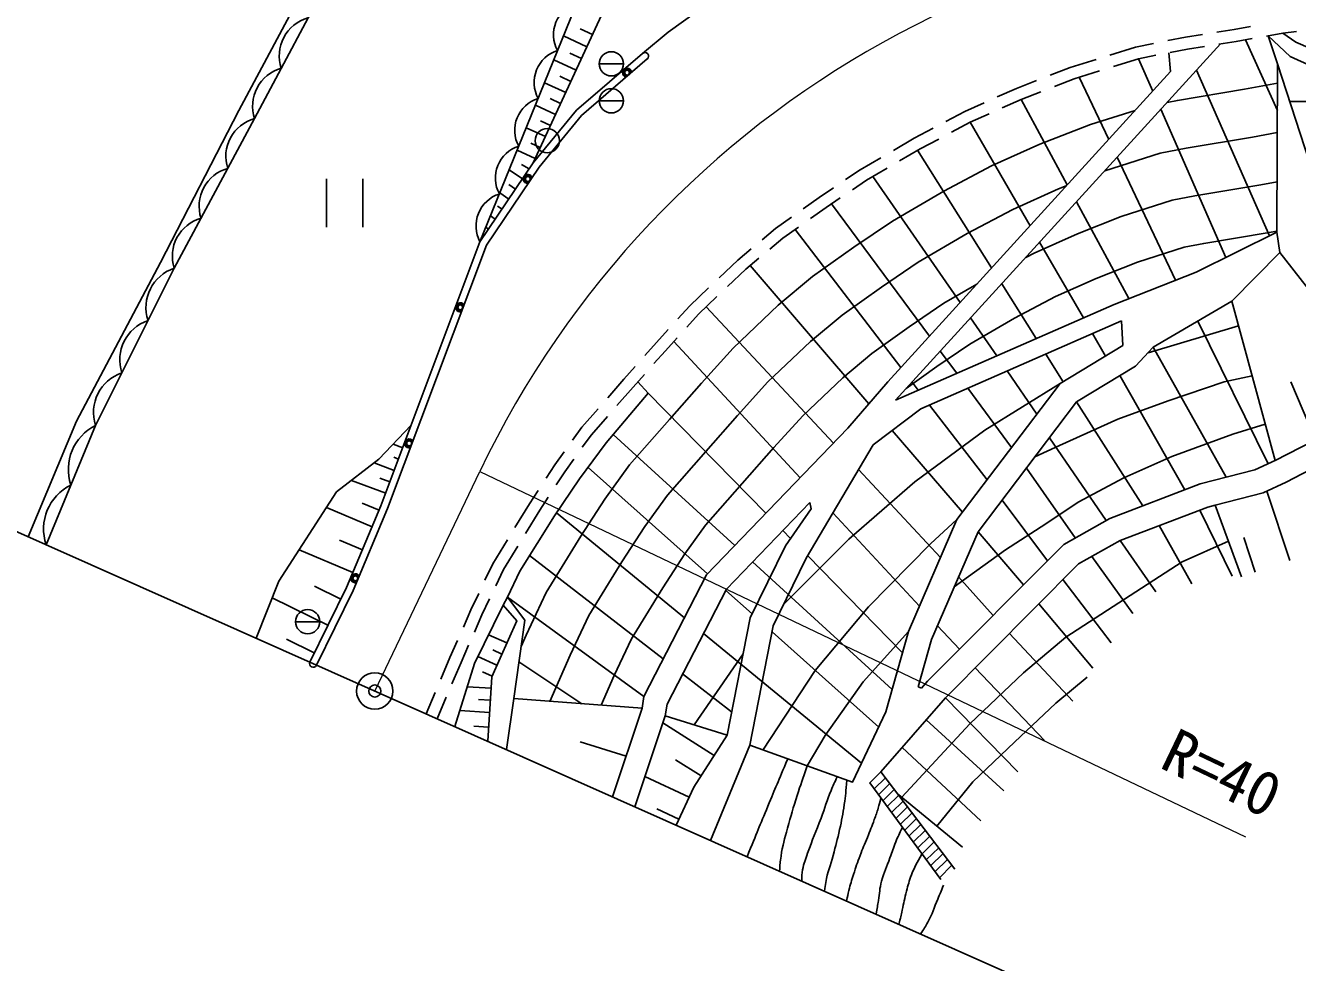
# Model space of a CAD drawing. Units: millimetres, scale not verified. Extents: x 40000 to 680000, y 20000 to 380000.
# Drawn here: x 74653 to 127130, y 245227 to 283907 of the extents above; entities that cross this region are included whole.
import ezdxf
from ezdxf.enums import TextEntityAlignment as Align

# ---------------------------------------------------------------- set-up
doc = ezdxf.new("R2010")
doc.units = ezdxf.units.MM
doc.header["$LTSCALE"] = 1000
doc.header["$PDMODE"] = 32
doc.header["$PDSIZE"] = 500
for name, color, linetype, lineweight in [('M-BGD', 7, 'Continuous', 25), ('M-BMK', 2, 'Continuous', 13), ('M-BMK-OTRS', 5, 'Continuous', 25), ('M-BMK-SRVR', 3, 'Continuous', 25), ('M-STR-HTXT', 7, 'Continuous', 13), ('M-STR-STRC', 7, 'Continuous', 25)]:
    doc.layers.add(name, color=color, linetype=linetype, lineweight=lineweight)
doc.layers.add('M-OTRS', color=6, linetype='Continuous')
doc.styles.add('ＭＳ ゴシック', font='')
doc.styles.get('ＭＳ ゴシック').set_extended_font_data('MS Gothic')

msp = doc.modelspace()

# ---------------------------------------------------------------- linework, layer by layer
at = {"layer": 'M-BGD'}
for p, q in [((97811, 283025), (96845, 283471)), ((98045, 283532), (97538, 283766)), ((122506, 283425), (121773, 283279)), ((123212, 283534), (122506, 283425)), ((124510, 283736), (123805, 283627)), ((125185, 283857), (124510, 283736)), ((126522, 283589), (125853, 283469)), ((127088, 283652), (126522, 283589)), ((123951, 283143), (110549, 268444)), ((120451, 283016), (119389, 282686)), ((121184, 283162), (120451, 283016)), ((122593, 282932), (121878, 282790)), ((123296, 283042), (122593, 282932)), ((124593, 283243), (123889, 283134)), ((125262, 283363), (124593, 283243)), ((126297, 280392), (124989, 283314)), ((97365, 282059), (96445, 282483)), ((97588, 282542), (97105, 282765)), ((118816, 282507), (117753, 282177)), ((120574, 282531), (119533, 282207)), ((121289, 282673), (120574, 282531)), ((121160, 281195), (120574, 282531)), ((121816, 282778), (121893, 281999)), ((97153, 281598), (96693, 281811)), ((98324, 282322), (99324, 282322)), ((121893, 281999), (110226, 269202)), ((117753, 282177), (116922, 281851)), ((118960, 282029), (117919, 281704)), ((125972, 275221), (122966, 282064)), ((96941, 281138), (96064, 281543)), ((115532, 281307), (114743, 280955)), ((116363, 281633), (115532, 281307)), ((117919, 281704), (117101, 281385)), ((119339, 279198), (118119, 281767)), ((96731, 280684), (96293, 280886)), ((98324, 280796), (99324, 280796)), ((115725, 280846), (114950, 280499)), ((116543, 281166), (115725, 280846)), ((117630, 277324), (115725, 280846)), ((96522, 280230), (95688, 280615)), ((113407, 280358), (112627, 279943)), ((114196, 280710), (113407, 280358)), ((114402, 280255), (113627, 279908)), ((124172, 274330), (121490, 280444)), ((96312, 279776), (95895, 279969)), ((113627, 279908), (112858, 279500)), ((116097, 275642), (113627, 279908)), ((96103, 279322), (95312, 279687)), ((111317, 279248), (110459, 278748)), ((112097, 279662), (111317, 279248)), ((112328, 279219), (111560, 278811)), ((95684, 278414), (94936, 278759)), ((95893, 278868), (95498, 279051)), ((111560, 278811), (110714, 278318)), ((114509, 273901), (111458, 278752)), ((95431, 277984), (95114, 278163)), ((109941, 278446), (109084, 277947)), ((122096, 273391), (119686, 278466)), ((95152, 277570), (94603, 277940)), ((109084, 277947), (108488, 277544)), ((110196, 278016), (109350, 277523)), ((113206, 272471), (109615, 277678)), ((87068, 277576), (87068, 275576)), ((88568, 277576), (88568, 275576)), ((94872, 277155), (94598, 277340)), ((107991, 277208), (107395, 276805)), ((109350, 277523), (108764, 277127)), ((94592, 276741), (94219, 276992)), ((107395, 276805), (106739, 276336)), ((108267, 276791), (107681, 276395)), ((120167, 272633), (118008, 276625)), ((94033, 275912), (93836, 276045)), ((94313, 276326), (94126, 276452)), ((107681, 276395), (107035, 275933)), ((111940, 271082), (107911, 276550)), ((93753, 275497), (93655, 275564)), ((105594, 275519), (105048, 275064)), ((106251, 275988), (105594, 275519)), ((106546, 275584), (105900, 275123)), ((93403, 274978), (89315, 264075)), ((105900, 275123), (105367, 274679)), ((110764, 269792), (106408, 275485)), ((104587, 274680), (104041, 274224)), ((118297, 271841), (116491, 274961)), ((130566, 269197), (126395, 274537)), ((104041, 274224), (103268, 273489)), ((104907, 274295), (104374, 273851)), ((109449, 268295), (104544, 273993)), ((104374, 273851), (103614, 273128)), ((102833, 273076), (102060, 272340)), ((116344, 270984), (114924, 273242)), ((103179, 272714), (102418, 271991)), ((110549, 268444), (119561, 272395)), ((102060, 272340), (101571, 271799)), ((102418, 271991), (101936, 271458)), ((107993, 266671), (102738, 272295)), ((114721, 270273), (113643, 271837)), ((101168, 271355), (100679, 270814)), ((111595, 268083), (119862, 271708)), ((119926, 270698), (119862, 271708)), ((124696, 271513), (120965, 270397)), ((125922, 265816), (123019, 271707)), ((100679, 270814), (100208, 270282)), ((101533, 271013), (101051, 270480)), ((106615, 265241), (101400, 270865)), ((119210, 270263), (118675, 271188)), ((101051, 270480), (100582, 269950)), ((113069, 269549), (112393, 270466)), ((117464, 269203), (116747, 270342)), ((124189, 265256), (121178, 270623)), ((99811, 269832), (99341, 269301)), ((99341, 269301), (98672, 268539)), ((100185, 269501), (99716, 268970)), ((116381, 267866), (115154, 269644)), ((122482, 264739), (119804, 269454)), ((99716, 268970), (99055, 268218)), ((105199, 263772), (100340, 268734)), ((111483, 268853), (111227, 269187)), ((115331, 266480), (113525, 268930)), ((127864, 266808), (126859, 269192)), ((114319, 265146), (111952, 268240)), ((120745, 264076), (118016, 268368)), ((98276, 268088), (97607, 267326)), ((98659, 267767), (97999, 267015)), ((109618, 266594), (111595, 268083)), ((97607, 267326), (97223, 266792)), ((113308, 263811), (110403, 267185)), ((126200, 265945), (128990, 267393)), ((90215, 266476), (89823, 266623)), ((97999, 267015), (97625, 266495)), ((103913, 262438), (98899, 267028)), ((119233, 263471), (116896, 266890)), ((90040, 266008), (89844, 266082)), ((96873, 266305), (96489, 265771)), ((126661, 265057), (128744, 266138)), ((89864, 265540), (89040, 265849)), ((96489, 265771), (96131, 265219)), ((97275, 266008), (96902, 265488)), ((102783, 261266), (97860, 265666)), ((112404, 261952), (109018, 265575)), ((117962, 262753), (115942, 265631)), ((89513, 264604), (88106, 265131)), ((89689, 265072), (89277, 265226)), ((96902, 265488), (96549, 264945)), ((95804, 264716), (95445, 264165)), ((126816, 261822), (125859, 264683)), ((88951, 263211), (87067, 264004)), ((89243, 263903), (88550, 264195)), ((95445, 264165), (94846, 263183)), ((96222, 264442), (95868, 263899)), ((107067, 263954), (107013, 264213)), ((116819, 261814), (114943, 264313)), ((123737, 264108), (124820, 261154)), ((95868, 263899), (95278, 262931)), ((101835, 259460), (96564, 263792)), ((111531, 259940), (107965, 263785)), ((124437, 261172), (123098, 263904)), ((106216, 262732), (105899, 263057)), ((115828, 260818), (113951, 263004)), ((122768, 260854), (121415, 263262)), ((88554, 262269), (87612, 262665)), ((94533, 262671), (93934, 261688)), ((94965, 262418), (94374, 261450)), ((121289, 260536), (119813, 262650)), ((125386, 261344), (124907, 262774)), ((88157, 261326), (85943, 262259)), ((100960, 257764), (95452, 262034)), ((110832, 258018), (106922, 262011)), ((120335, 259630), (118649, 261993)), ((93934, 261688), (93610, 261006)), ((94374, 261450), (94057, 260783)), ((110405, 256495), (104651, 261763)), ((114575, 259559), (113146, 261149)), ((119445, 258422), (117453, 261033)), ((87663, 260232), (86584, 260762)), ((93353, 260464), (93029, 259782)), ((94366, 259983), (94532, 260314)), ((100156, 256205), (94532, 260314)), ((104629, 259616), (103542, 260588)), ((87133, 259154), (84837, 260281)), ((93029, 259782), (92718, 259074)), ((93800, 260241), (93484, 259574)), ((118686, 257377), (116458, 260033)), ((85795, 259294), (86795, 259294)), ((93484, 259574), (93175, 258871)), ((94514, 258419), (93761, 258756)), ((109143, 253455), (102625, 258811)), ((109851, 254949), (105454, 258879)), ((113186, 258165), (112270, 259131)), ((117863, 256017), (115244, 258814)), ((86570, 258006), (85422, 258569)), ((92477, 258525), (92166, 257817)), ((92934, 258322), (92625, 257619)), ((92166, 257817), (91791, 256931)), ((94104, 257506), (93318, 257859)), ((94309, 257962), (93933, 258131)), ((102233, 255037), (104255, 257966)), ((92625, 257619), (92249, 256730)), ((93900, 257050), (93507, 257226)), ((97604, 255909), (95008, 257639)), ((103783, 255576), (101764, 257141)), ((116691, 254394), (113834, 257398)), ((93860, 256553), (92875, 256614)), ((111618, 256552), (111476, 256612)), ((91557, 256378), (91182, 255492)), ((92015, 256178), (91639, 255289)), ((94498, 254016), (94795, 256120)), ((115585, 253101), (112603, 256161)), ((93798, 255555), (92568, 255631)), ((93829, 256054), (93337, 256085)), ((98870, 252069), (100089, 255722)), ((99788, 251660), (101038, 255406)), ((103058, 253773), (100941, 255117)), ((101038, 255406), (103594, 254617)), ((115013, 252314), (111808, 255245)), ((93760, 254940), (93145, 254978)), ((99432, 253753), (97533, 254333)), ((102913, 250268), (104530, 254195)), ((114059, 251074), (110821, 254106)), ((102522, 252929), (101464, 253601)), ((112998, 249080), (109946, 253096)), ((102037, 252057), (100206, 252913)), ((110129, 252856), (109664, 252397)), ((110312, 252615), (109843, 252152)), ((110495, 252374), (110022, 251908)), ((110678, 252133), (110201, 251663)), ((110861, 251892), (110381, 251418)), ((113304, 249987), (110618, 252211)), ((101613, 251151), (100698, 251579)), ((111044, 251651), (110560, 251174)), ((111227, 251410), (110739, 250929)), ((111410, 251170), (110918, 250685)), ((111593, 250929), (111098, 250440)), ((111776, 250688), (111277, 250196)), ((111959, 250447), (111456, 249951)), ((112142, 250206), (111635, 249707)), ((112325, 249965), (111815, 249462)), ((112508, 249724), (111994, 249218)), ((112691, 249484), (112173, 248973)), ((112874, 249243), (112353, 248728))]:
    msp.add_line(p, q, dxfattribs=at)
for points in [[(74764, 262804), (76762, 267580), (80226, 274125), (83449, 280402), (86715, 286509), (88623, 289987), (89875, 292381), (91575, 296738), (93058, 299004), (95659, 300700), (100441, 303655), (106336, 305860), (108834, 305510), (113942, 304963), (114696, 304417), (119239, 304058), (119488, 303399)], [(119488, 303399), (113985, 303865), (112703, 304487), (108721, 304864), (106798, 304958), (105517, 304845), (104065, 304336), (100795, 303068), (95960, 300227), (93755, 298657), (92138, 296377), (90517, 292211), (89255, 289730), (87410, 286295), (84102, 280061), (80794, 273890), (77549, 267401), (75507, 262473)], [(109887, 295377), (101827, 290865), (99282, 288660), (98198, 286810), (93403, 274978)], [(114259, 290802), (111664, 293851), (109486, 294423), (103059, 290910), (100547, 288954), (95603, 278239), (93403, 274978)], [(112812, 290214), (109608, 288847), (106003, 286981), (103501, 285327), (101168, 283630), (100109, 282749)], [(119561, 272395), (122954, 273728), (126281, 275373), (126303, 282316), (125918, 283481)], [(125918, 283481), (126825, 282623), (130036, 281160), (136078, 279157), (138399, 278632), (140227, 278203), (143868, 278219), (146745, 278251), (148621, 278108), (150879, 277663), (153327, 277122), (155656, 276367), (158089, 275389)], [(158995, 275914), (155871, 277178), (153510, 278036), (150911, 278632), (148645, 279038), (146761, 279205), (143947, 279181), (140656, 279133), (138534, 279467), (136054, 279992), (130283, 281828), (127063, 283211), (126522, 283589)], [(100109, 282749), (97380, 280406), (95603, 278239)], [(131558, 263409), (130985, 267908), (126303, 282316)], [(126301, 281518), (124935, 281272), (122177, 280810), (121746, 280725)], [(120426, 280390), (118582, 279816), (116498, 279001), (114504, 278110), (112533, 277063), (110415, 275829), (108822, 274752), (107123, 273539), (105705, 272356), (103851, 270593), (102542, 269147), (101216, 267648), (99566, 265768), (98553, 264359), (97561, 262832), (96136, 260498), (95303, 258743), (95098, 258275)], [(126294, 279485), (125277, 279302), (122537, 278843), (121462, 278629), (119185, 277909)], [(117591, 277281), (117271, 277156), (115382, 276311), (113505, 275315), (111480, 274135), (109964, 273110), (108346, 271954), (107036, 270862), (105284, 269195), (104032, 267813), (102717, 266326), (101133, 264522), (100205, 263230), (99253, 261766), (97898, 259546), (97123, 257913), (96286, 256008)], [(126287, 277451), (125618, 277331), (122897, 276875), (121959, 276689), (119854, 276023), (118046, 275311), (116260, 274513), (115916, 274330)], [(126281, 275418), (125960, 275361), (123257, 274908), (122457, 274749), (120522, 274137), (118821, 273467), (117138, 272715), (115451, 271819), (113609, 270746), (112247, 269825), (110990, 268927)], [(124421, 272531), (126395, 274537), (126281, 275373)], [(113896, 273228), (112544, 272440), (111105, 271467), (109569, 270370), (108366, 269368), (106716, 267798), (105523, 266480), (104218, 265003), (102700, 263275), (101856, 262101), (100945, 260700), (99659, 258593), (98942, 257082), (98401, 255849)], [(126200, 265945), (124421, 272531), (121178, 270623), (120445, 269843)], [(119926, 270698), (117334, 269124), (113081, 263512), (111078, 258898), (110148, 255577)], [(120445, 269843), (118016, 268368), (113951, 263004), (112023, 258562), (111476, 256612)], [(125256, 269440), (124107, 269196), (121786, 268417), (119719, 267654), (117303, 266573), (116295, 266097)], [(100089, 255722), (94795, 256120), (95249, 259354), (94532, 260314), (95046, 261389), (96477, 263663), (97510, 265189), (98607, 266683), (100340, 268734), (99920, 269201)], [(100089, 255722), (100156, 256205), (102747, 261229), (108578, 267278), (110226, 269202)], [(117334, 269124), (114230, 267196), (111336, 265066), (108618, 262697), (105930, 260002)], [(84173, 258614), (85109, 260963), (87484, 264653), (89237, 266001), (90566, 267413)], [(125795, 267444), (124461, 267034), (121949, 266112), (119962, 265237), (118086, 264236), (116750, 263330), (115081, 262264), (112966, 260734)], [(104530, 254195), (105503, 259128), (106864, 261913), (109618, 266594)], [(111618, 256552), (111870, 256842), (117488, 262486), (119386, 263557), (123119, 264982), (125369, 265558), (126238, 265963)], [(123737, 264108), (125707, 264612), (126661, 265057)], [(89315, 264075), (87900, 260715), (86385, 257629)], [(101038, 255406), (101123, 255899), (103569, 260640), (107013, 264213)], [(109946, 253096), (112603, 256161), (118100, 261683), (119813, 262650), (123422, 264028), (123737, 264108)], [(103594, 254617), (104548, 259450), (106000, 262421), (107067, 263954)], [(105075, 253999), (107237, 257287), (109431, 259911), (111983, 262510), (113081, 263512)], [(124279, 262627), (122370, 261764), (119759, 260082), (117577, 258652), (115824, 257185), (113606, 255075), (110810, 252053)], [(92360, 254968), (93174, 257567), (94366, 259983)], [(94366, 259983), (94923, 259331), (93889, 257026), (93724, 254360)], [(111078, 258898), (109217, 256810), (107643, 254593), (106907, 253343)], [(112245, 250864), (113731, 252683), (115448, 254329), (117165, 255938), (118453, 257012)], [(104530, 254195), (108773, 252674), (110148, 255577)], [(103594, 254617), (102230, 252468), (101495, 250899)], [(109946, 253096), (109484, 252641), (112410, 248651)]]:
    msp.add_lwpolyline(points, dxfattribs=at)
for centre in [(98824, 282322), (98824, 280796), (96177, 279150), (86295, 259294)]:
    msp.add_circle(centre, 500, dxfattribs=at)
for centre, radius, start, end in [((97817, 283521), 1382, 107.5951, 208.2805), ((86757, 282646), 1634, 105.9918, 198.1062), ((97018, 281549), 1382, 107.5951, 208.2805), ((85655, 280568), 1634, 105.9918, 198.1062), ((96218, 279577), 1382, 107.5951, 208.2805), ((84530, 278507), 1612, 105.4175, 198.1925), ((95419, 277605), 1382, 107.5951, 208.2805), ((83428, 276450), 1612, 105.4175, 198.1925), ((94620, 275632), 1382, 107.5951, 208.2805), ((82325, 274393), 1612, 105.4175, 198.1925), ((81337, 272266), 1712, 108.5032, 198.3667), ((80256, 270103), 1712, 108.5032, 198.3667), ((79174, 267940), 1712, 108.5032, 198.3667), ((78451, 265584), 2028, 116.3814, 198.5918), ((77429, 263120), 2028, 116.3814, 198.5918)]:
    msp.add_arc(centre, radius, start, end, dxfattribs=at)
for points, knots in [([(126808, 280762), (127384, 280771), (127536, 280772), (128002, 280768), (128573, 280762), (128893, 280706), (129464, 280725), (130037, 280744), (130243, 280772), (130924, 280866)], [0, 0, 0, 0, 1, 1, 1, 2, 2, 2, 3, 3, 3, 3]), ([(104422, 249596), (104836, 250612), (104940, 250869), (105278, 251683), (105595, 252446), (105697, 252686), (106097, 253633)], [0, 0, 0, 0, 1, 1, 1, 2, 2, 2, 2]), ([(105762, 248999), (105778, 249289), (105790, 249376), (105823, 249616), (105885, 250077), (105973, 250327), (106093, 250776), (106235, 251308), (106323, 251604), (106490, 252128), (106643, 252606), (106698, 252762), (106907, 253343)], [0, 0, 0, 0, 1, 1, 1, 2, 2, 2, 3, 3, 3, 4, 4, 4, 4]), ([(106674, 248593), (106677, 248807), (106684, 248879), (106713, 249059), (106756, 249335), (106829, 249479), (106920, 249743), (107117, 250315), (107265, 250622), (107476, 251190), (107642, 251635), (107704, 251897), (107889, 252334), (107984, 252557), (108016, 252634), (108143, 252900)], [0, 0, 0, 0, 1, 1, 1, 2, 2, 2, 3, 3, 3, 4, 4, 4, 5, 5, 5, 5]), ([(107610, 248176), (107631, 248346), (107642, 248395), (107667, 248535), (107747, 248978), (107855, 249212), (107969, 249648), (108077, 250063), (108147, 250294), (108239, 250713), (108327, 251114), (108372, 251340), (108430, 251746), (108486, 252140), (108497, 252276), (108535, 252759)], [0, 0, 0, 0, 1, 1, 1, 2, 2, 2, 3, 3, 3, 4, 4, 4, 5, 5, 5, 5]), ([(108524, 247769), (108567, 247977), (108580, 248033), (108621, 248201), (108685, 248464), (108729, 248610), (108811, 248869), (108910, 249175), (108969, 249346), (109082, 249648), (109192, 249942), (109267, 250102), (109384, 250395), (109497, 250680), (109565, 250838), (109670, 251126), (109737, 251311), (109773, 251415), (109829, 251603), (109877, 251765), (109891, 251819), (109940, 252020)], [0, 0, 0, 0, 1, 1, 1, 2, 2, 2, 3, 3, 3, 4, 4, 4, 5, 5, 5, 6, 6, 6, 7, 7, 7, 7]), ([(109750, 247223), (109793, 247498), (109804, 247567), (109839, 247788), (109888, 248098), (109888, 248278), (109966, 248582), (110066, 248972), (110178, 249174), (110316, 249552), (110408, 249807), (110451, 249953), (110554, 250204), (110653, 250444), (110691, 250524), (110828, 250808)], [0, 0, 0, 0, 1, 1, 1, 2, 2, 2, 3, 3, 3, 4, 4, 4, 5, 5, 5, 5]), ([(110688, 246805), (110752, 247089), (110768, 247160), (110819, 247388), (110888, 247694), (110917, 247868), (110996, 248172), (111064, 248438), (111104, 248587), (111201, 248843), (111334, 249197), (111413, 249319), (111635, 249707)], [0, 0, 0, 0, 1, 1, 1, 2, 2, 2, 3, 3, 3, 4, 4, 4, 4]), ([(111579, 246409), (111729, 246632), (111770, 246703), (111879, 246900), (112074, 247253), (112134, 247475), (112289, 247847), (112381, 248070), (112411, 248141), (112522, 248419)], [0, 0, 0, 0, 1, 1, 1, 2, 2, 2, 3, 3, 3, 3])]:
    msp.add_open_spline(points, degree=3, knots=knots, dxfattribs=at)
at = {"layer": 'M-BMK'}
msp.add_line((89065, 256435), (93395, 265500), dxfattribs=at)
msp.add_arc((129489, 248260), 40000, 83.7632, 154.4688, dxfattribs=at)
at = {"layer": 'M-BMK-OTRS'}
msp.add_line((61660, 268640), (121038, 242196), dxfattribs=at)
at = {"layer": 'M-BMK-SRVR'}
msp.add_circle((89065, 256435), 750, dxfattribs=at)
msp.add_point((89065, 256435), dxfattribs=at)
at = {"layer": 'M-OTRS'}
msp.add_point((89065, 256435), dxfattribs=at)
at = {"layer": 'M-STR-HTXT'}
msp.add_line((93395, 265500), (124978, 250415), dxfattribs=at)
for centre, radius, start, end in [((129489, 248260), 70000, 130.42566, 154.46877), ((135455, 237549), 10000, 83.7632, 154.4688)]:
    msp.add_arc(centre, radius, start, end, dxfattribs=at)
at = {"layer": 'M-STR-STRC'}
msp.add_lwpolyline([(100304, 282522), (97595, 280196), (95844, 278059), (93671, 274839), (89594, 263964), (88173, 260591), (86654, 257496)], dxfattribs=at)
for centre in [(99472, 281955), (95377, 277569), (92589, 272273), (90483, 266655), (88260, 261088)]:
    msp.add_circle(centre, 100, dxfattribs=at)
for centre, radius, start, end in [((100207, 282635), 150, 310.6496, 130.6496), ((99472, 281955), 188, 3.7797, 257.5195), ((99472, 281955), 150, 352.0593, 269.24), ((99472, 281955), 112, 310.6497, 310.6496), ((95377, 277569), 188, 19.127, 272.8667), ((95377, 277569), 150, 7.4065, 284.5872), ((95377, 277569), 112, 325.9969, 325.9968), ((92589, 272273), 188, 32.5769, 286.3167), ((92589, 272273), 150, 20.8564, 298.0372), ((92589, 272273), 112, 339.4469, 339.4468), ((90483, 266655), 188, 32.5769, 286.3167), ((90483, 266655), 150, 20.8564, 298.0372), ((90483, 266655), 112, 339.4469, 339.4468), ((88260, 261088), 188, 30.2881, 284.0279), ((88260, 261088), 150, 18.5676, 295.7483), ((88260, 261088), 112, 337.158, 337.1579), ((86520, 257563), 150, 153.8578, 333.8578)]:
    msp.add_arc(centre, radius, start, end, dxfattribs=at)

# ---------------------------------------------------------------- texts
at = {"layer": 'M-STR-HTXT', "style": 'ＭＳ ゴシック'}
msp.add_text('R=40', height=1833, rotation=334.469, dxfattribs=at).set_placement((121133, 252806), align=Align.BOTTOM_LEFT)

doc.saveas('drawing.dxf')
